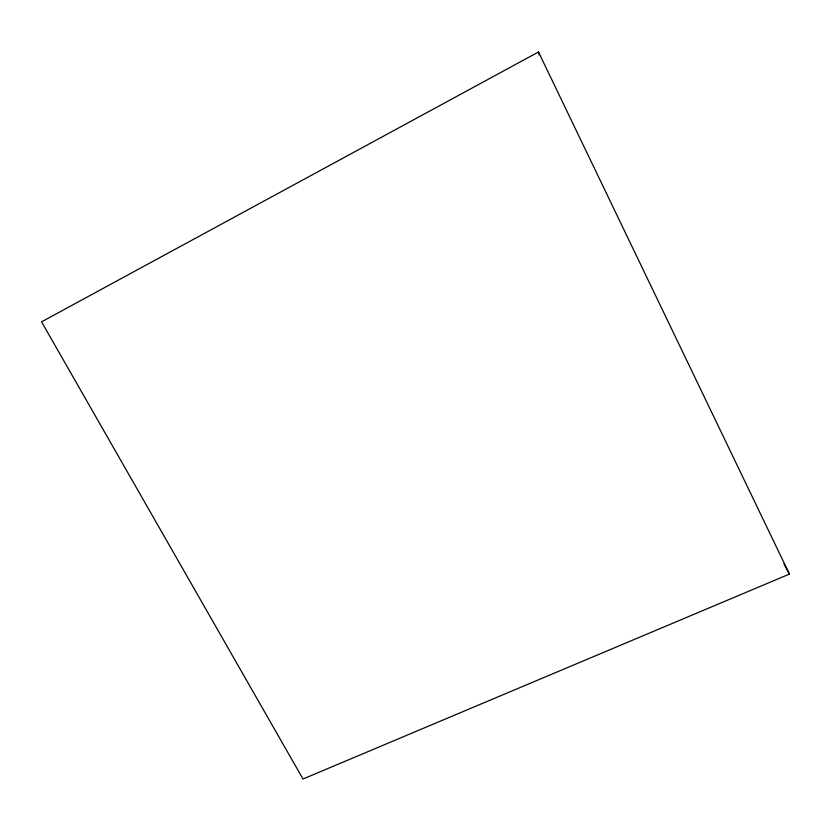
<?xml version="1.0" encoding="UTF-8"?>
<svg xmlns="http://www.w3.org/2000/svg" width="831" height="831" viewBox="0 0 831 831"><rect width="100%" height="100%" fill="white"/><g stroke="black" fill="none" stroke-linecap="round" stroke-linejoin="round"><path stroke-width="1.25" d="M538.498 51.989L41.55 321.836L303.003 779.011L789.45 574.086L538.498 51.989L539.142 54.96M783.986 564.02L789.45 574.086"/></g></svg>
